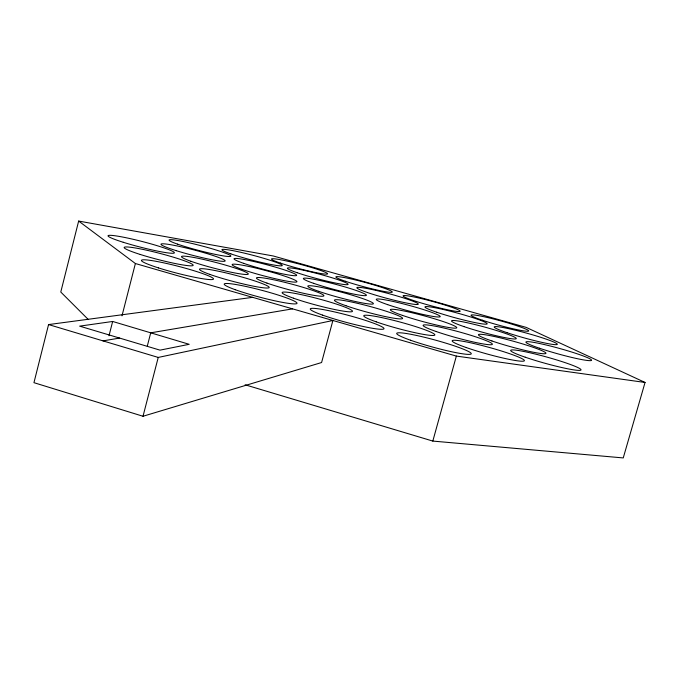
<?xml version="1.0" encoding="UTF-8"?>
<svg xmlns="http://www.w3.org/2000/svg" width="679" height="679" viewBox="0 0 679 679"><rect width="100%" height="100%" fill="white"/><g stroke="black" fill="none" stroke-linecap="round" stroke-linejoin="round"><path stroke-width="1.02" d="M48.565 324.57L33.95 382.676L143.014 416.261L321.591 362.527L332.897 320.488L158.232 357.434L48.565 324.57L252.681 297.351M245.111 384.789L432.82 441.078L623.246 457.926L645.05 382.464L526.157 327.38L273.23 255.975L78.654 221.074L60.779 292.038L88.329 319.554M109.005 335.74L112.655 321.464L189.195 344.304L160.006 350.143L79.647 326.141L112.655 321.464M121.991 315.837L135.384 263.528L78.654 221.074M147.292 346.137L150.721 332.82L292.581 308.86M143.014 416.261L158.232 357.434M432.82 441.078L456.356 356.085L645.05 382.464M103.004 340.883L119.614 338.074M135.384 263.528L456.356 356.085M293.438 298.183A36.403 3.336 14.9 0 0 351.586 311.754A36.403 3.336 14.9 0 0 306.73 295.866A36.403 3.336 14.9 0 0 293.438 298.183M410.472 340.204A38.678 3.718 15.3 0 0 470.87 354.149A38.678 3.718 15.3 0 0 420.7 336.385A38.678 3.718 15.3 0 0 410.472 340.204M266.932 283.084A34.867 3.064 14.8 0 0 322.907 296.222A34.867 3.064 14.8 0 0 280.503 281.31A34.867 3.064 14.8 0 0 266.932 283.084M190.918 261.279A34.51 3.005 14.6 0 0 246.969 274.469A34.51 3.005 14.6 0 0 206.543 260.15A34.51 3.005 14.6 0 0 190.918 261.279M243.668 263.342A32.312 2.631 14.8 0 0 295.764 275.682A32.312 2.631 14.8 0 0 256.985 262.247A32.312 2.631 14.8 0 0 243.668 263.342M230.852 253.87A31.175 2.453 14.7 0 0 281.216 265.854A31.175 2.453 14.7 0 0 244.075 253.072A31.175 2.453 14.7 0 0 230.852 253.87M413.46 300.508A29.545 2.283 15.1 0 0 459.717 311.491A29.545 2.283 15.1 0 0 421.557 298.641A29.545 2.283 15.1 0 0 413.46 300.508M466.303 347.58A37.438 3.446 15.4 0 0 524.103 360.982A37.438 3.446 15.4 0 0 474.519 343.684A37.438 3.446 15.4 0 0 466.303 347.58M525.215 357.196A36.496 3.234 15.5 0 0 580.834 370.131A36.496 3.234 15.5 0 0 531.487 353.139A36.496 3.234 15.5 0 0 525.215 357.196M176.345 250.687A33.178 2.775 14.6 0 0 225.148 260.906A33.178 2.775 14.6 0 0 177.635 246.061A33.178 2.775 14.6 0 0 176.345 250.687M242.004 269.342A33.517 2.835 14.8 0 0 296.044 282.091A33.517 2.835 14.8 0 0 255.813 268.035A33.517 2.835 14.8 0 0 242.004 269.342M313.613 283.321A32.651 2.682 14.9 0 0 365.65 295.628A32.651 2.682 14.9 0 0 325.148 281.683A32.651 2.682 14.9 0 0 313.613 283.321M367.517 292.564A31.794 2.529 15 0 0 417.695 304.455A31.794 2.529 15 0 0 377.354 290.731A31.794 2.529 15 0 0 367.517 292.564M482.251 320.182A29.952 2.326 15.3 0 0 528.474 331.14A29.952 2.326 15.3 0 0 488.719 317.814A29.952 2.326 15.3 0 0 482.251 320.182M140.222 254.455A35.648 3.2 14.5 0 0 193.15 265.353A35.648 3.2 14.5 0 0 142.59 249.346A35.648 3.2 14.5 0 0 140.222 254.455M507.009 332.668A32.702 2.614 15.4 0 0 557.145 344.491A32.702 2.614 15.4 0 0 513.282 329.714A32.702 2.614 15.4 0 0 507.009 332.668M345.993 305.745A35.291 3.123 15 0 0 401.866 318.824A35.291 3.123 15 0 0 357.383 303.292A35.291 3.123 15 0 0 345.993 305.745M280.308 263.053A28.968 2.224 14.8 0 0 326.786 274.129A28.968 2.224 14.8 0 0 291.495 262.111A28.968 2.224 14.8 0 0 280.308 263.053M123.238 242.276A34.23 2.945 14.4 0 0 174.325 252.928A34.23 2.945 14.4 0 0 126.065 237.735A34.23 2.945 14.4 0 0 123.238 242.276M158.513 267.916A37.235 3.497 14.5 0 0 213.478 279.069A37.235 3.497 14.5 0 0 160.329 262.136A37.235 3.497 14.5 0 0 158.513 267.916M297.122 272.712A31.472 2.495 14.9 0 0 347.436 284.662A31.472 2.495 14.9 0 0 308.724 271.422A31.472 2.495 14.9 0 0 297.122 272.712M491.952 340.977A34.985 2.996 15.4 0 0 545.712 353.555A34.985 2.996 15.4 0 0 498.997 337.556A34.985 2.996 15.4 0 0 491.952 340.977M539.567 348.259A34.128 2.826 15.5 0 0 591.46 360.43A34.128 2.826 15.5 0 0 545.127 344.745A34.128 2.826 15.5 0 0 539.567 348.259M318.791 291.35A33.908 2.886 15 0 0 372.763 304.048A33.908 2.886 15 0 0 330.571 289.407A33.908 2.886 15 0 0 318.791 291.35M376.234 321.854A36.861 3.395 15.1 0 0 434.229 335.35A36.861 3.395 15.1 0 0 387.123 318.791A36.861 3.395 15.1 0 0 376.234 321.854M436.716 312.23A32.176 2.563 15.2 0 0 486.809 324.07A32.176 2.563 15.2 0 0 444.787 309.853A32.176 2.563 15.2 0 0 436.716 312.23M177.584 244.151A31.972 2.58 14.6 0 0 229.638 256.518A31.972 2.58 14.6 0 0 192.522 243.591A31.972 2.58 14.6 0 0 177.584 244.151M345.441 281.276A29.214 2.258 15 0 0 391.791 292.301A29.214 2.258 15 0 0 355.125 279.884A29.214 2.258 15 0 0 345.441 281.276M322.576 315.124A38.16 3.658 15 0 0 383.194 329.171A38.16 3.658 15 0 0 335.494 312.136A38.16 3.658 15 0 0 322.576 315.124M209.701 274.35A36.021 3.276 14.7 0 0 268.027 287.998A36.021 3.276 14.7 0 0 225.386 272.763A36.021 3.276 14.7 0 0 209.701 274.35M235.29 289.721A37.634 3.573 14.8 0 0 295.968 303.827A37.634 3.573 14.8 0 0 250.789 287.565A37.634 3.573 14.8 0 0 235.29 289.721M464.003 326.616A33.594 2.784 15.3 0 0 515.981 338.846A33.594 2.784 15.3 0 0 471.616 323.739A33.594 2.784 15.3 0 0 464.003 326.616M402.469 315.396A34.408 2.945 15.2 0 0 456.364 328.042A34.408 2.945 15.2 0 0 411.992 312.747A34.408 2.945 15.2 0 0 402.469 315.396M436.291 331.564A35.834 3.174 15.3 0 0 492.012 344.567A35.834 3.174 15.3 0 0 445.127 328.313A35.834 3.174 15.3 0 0 436.291 331.564M387.675 304.65A33.093 2.733 15.1 0 0 439.695 316.915A33.093 2.733 15.1 0 0 397.3 302.401A33.093 2.733 15.1 0 0 387.675 304.65"/></g></svg>
